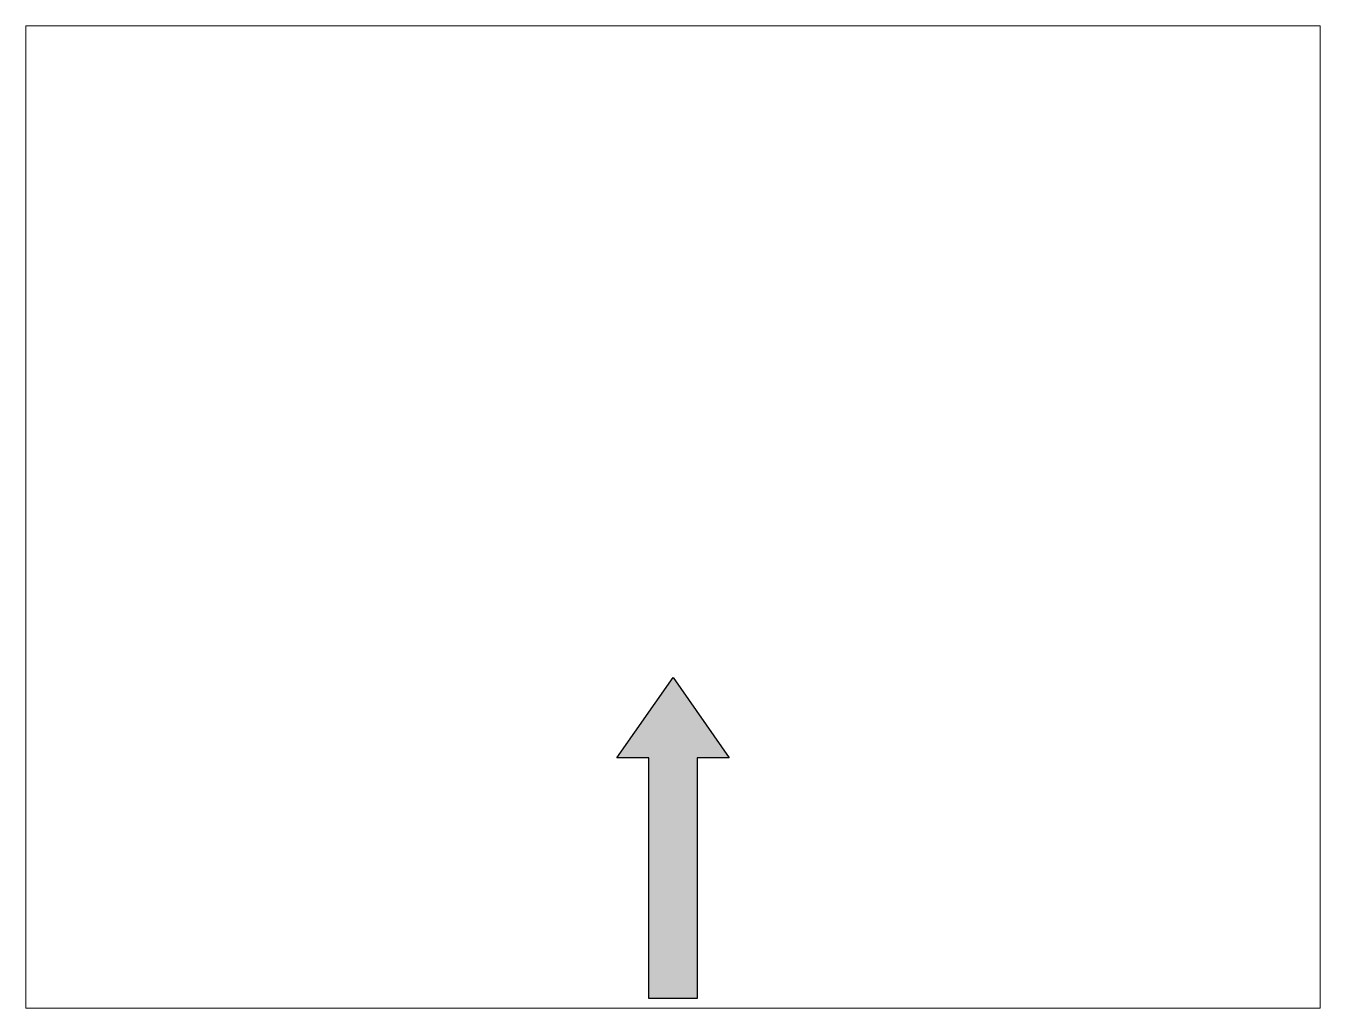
# Paper-space layout 'Layout2' of a CAD drawing. Header units: millimetres. Extents: x 26 to 231, y 20 to 176.
# The model-space entities are those that its viewports show. They can reach past a viewport. Long polylines and large blocks are cut down to what shows.
import ezdxf

# ---------------------------------------------------------------- set-up
doc = ezdxf.new("R2010")
doc.units = ezdxf.units.MM
doc.layers.get('0').update_dxf_attribs({"true_color": 0xdfdfdf})

msp = doc.modelspace()

# ---------------------------------------------------------------- hatches: boundary and pattern name
at = {"lineweight": -3, "transparency": 16777216}
msp.add_hatch(color=0, dxfattribs=at).paths.add_polyline_path([(-17.5, 75), (-7.5, 75), (-7.5, 0), (7.5, 0), (7.5, 75), (17.5, 75), (0, 100)])

# ---------------------------------------------------------------- linework, layer by layer
at = {"color": 0, "transparency": 16777216}
msp.add_lwpolyline([(-7.5, 75), (-17.5, 75), (0, 100), (17.5, 75), (7.5, 75), (7.5, 0), (-7.5, 0)], close=True, dxfattribs=at)

psp = doc.layouts.new('Layout2')

# ---------------------------------------------------------------- viewports
at = {"layer": '0'}
psp.add_viewport(center=(128.5, 97.5), size=(205.6, 156), view_center_point=(0, 150), view_height=306, dxfattribs=at)

doc.saveas('drawing.dxf')
